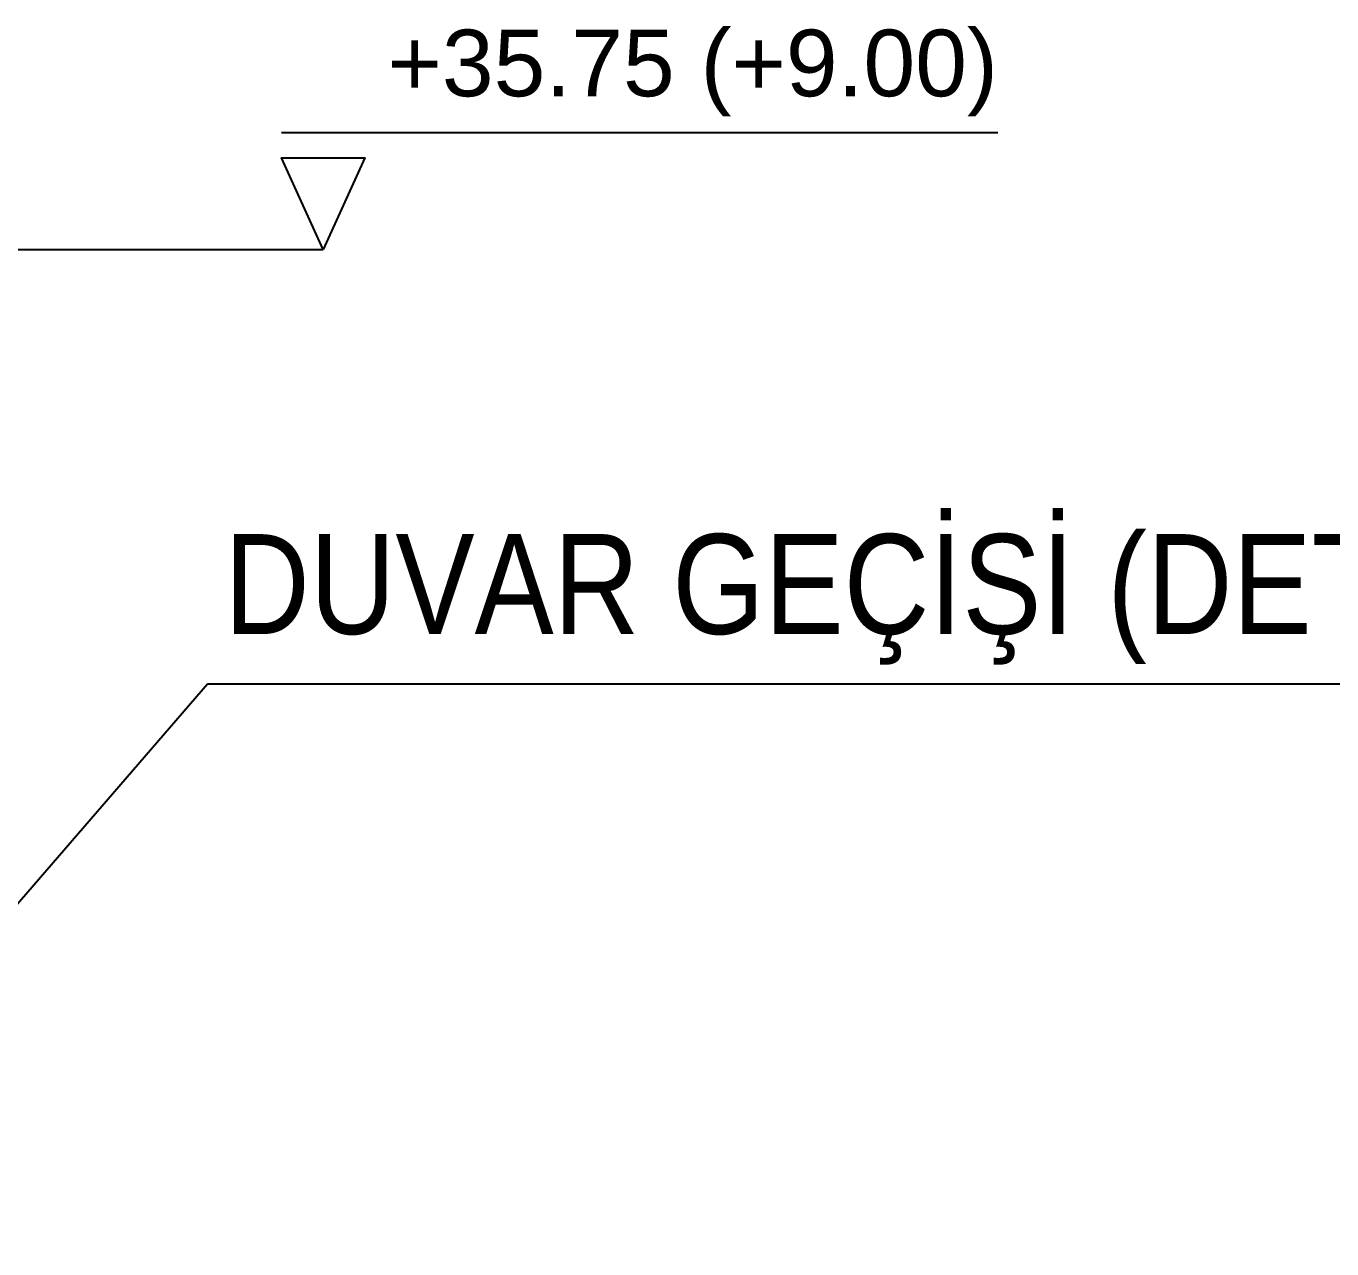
# Model space of a CAD drawing. Header units: centimetres. Extents: x 26200 to 152500, y -600 to 9300.
# Drawn here: x 135737.4 to 136129.5, y 5900.4 to 6267.5 of the extents above; entities that cross this region are included whole.
import ezdxf
from ezdxf.enums import TextEntityAlignment as Align

# ---------------------------------------------------------------- set-up
doc = ezdxf.new("R2010")
doc.units = ezdxf.units.CM
doc.layers.add('ROTAS-HAV-DETAY-YAZI', color=7, linetype='Continuous')
doc.layers.add('ROTAS-MIMARI-KESIT', color=8, linetype='Continuous')
doc.styles.add('ROTAS', font='arial.ttf')

msp = doc.modelspace()

# ---------------------------------------------------------------- linework, layer by layer
at = {"layer": 'ROTAS-HAV-DETAY-YAZI'}
for p, q in [((135592.89, 5840), (135791.88, 6070)), ((135791.88, 6070), (136198.83, 6070))]:
    msp.add_line(p, q, dxfattribs=at)
at = {"layer": 'ROTAS-MIMARI-KESIT'}
msp.add_line((135620.29, 6200.41), (135826.6, 6200.41), dxfattribs=at)
at = {"layer": 'ROTAS-MIMARI-KESIT', "elevation": 0}
msp.add_lwpolyline([(136029.24, 6235.41), (135814.1, 6235.41)], dxfattribs=at)
msp.add_lwpolyline([(135826.6, 6200.41), (135814.1, 6227.91), (135839.1, 6227.91)], close=True, dxfattribs=at)

# ---------------------------------------------------------------- texts
at = {"layer": 'ROTAS-HAV-DETAY-YAZI', "style": 'ROTAS', "width": 0.85}
msp.add_text('DUVAR GEÇİŞİ (DETAY-4)', height=30, dxfattribs=at).set_placement((135796.88, 6076), align=Align.BOTTOM_LEFT)
at = {"layer": 'ROTAS-MIMARI-KESIT', "insert": (136029.24, 6240.41), "char_height": 20, "attachment_point": 9, "style": 'ROTAS'}
msp.add_mtext_dynamic_manual_height_columns('+35.75 (+9.00)', width=226.336, gutter_width=100, heights=[0], dxfattribs=at)

doc.saveas('drawing.dxf')
